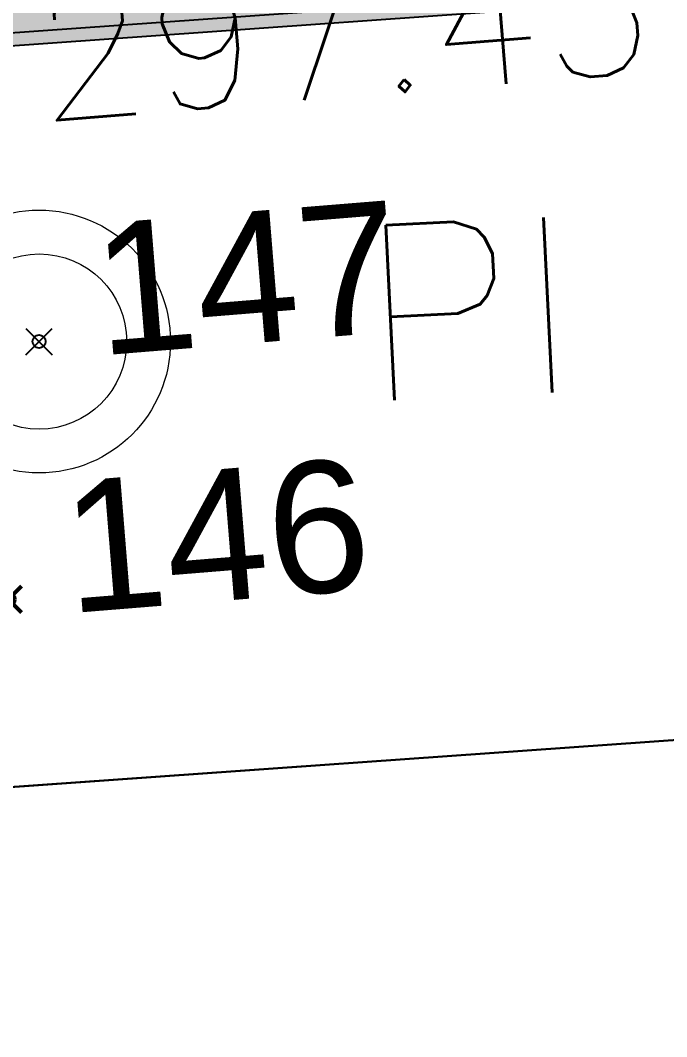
# Model space of a CAD drawing. Header units: metres. Extents: x 1851758 to 1852050, y 5187822 to 5188223.
# Drawn here: x 1851974.439 to 1851975.915, y 5187885.458 to 5187887.777 of the extents above; entities that cross this region are included whole.
import ezdxf
from ezdxf.enums import TextEntityAlignment as Align

# ---------------------------------------------------------------- set-up
doc = ezdxf.new("R2010")
doc.units = ezdxf.units.M
doc.header["$LTSCALE"] = 2.5
doc.header["$PDMODE"] = 35
doc.header["$PDSIZE"] = 0.03
doc.linetypes.add('L18', pattern=[0.6, 0.4, -0.2])
doc.linetypes.add('L5', pattern=[1.15, 0.8, -0.175, 0, -0.175])
doc.layers.get('0').update_dxf_attribs({"linetype": 'CONTINUOUS', "lineweight": 30})
for name, color, linetype, lineweight in [('EAU', 4, 'CONTINUOUS', 5), ('EAU_TXT', 4, 'CONTINUOUS', 5), ('PAR', 11, 'L5', 30), ('PAR_ALIGNT', 1, 'L18', 30), ('PRO_DEMOL_P', 7, 'CONTINUOUS', 50), ('PRO_PAR_SURF', 157, 'CONTINUOUS', 20), ('Z', 7, 'CONTINUOUS', 9)]:
    doc.layers.add(name, color=color, linetype=linetype, lineweight=lineweight)
for name, color, linetype, plot in [('N', 1, 'CONTINUOUS', False), ('NCACHE', 7, 'CONTINUOUS', False), ('PCACHE', 7, 'CONTINUOUS', False), ('PRO_PAR_CONT_DA', 40, 'CONTINUOUS', False)]:
    doc.layers.add(name, color=color, linetype=linetype, plot=plot)
doc.layers.add('PRO_VOI_PLANCHETTES', color=232, linetype='CONTINUOUS')
doc.styles.add('SIMPLEX', font='SIMPLEX.SHX', dxfattribs={"oblique": 27})
doc.styles.get("Standard").update_dxf_attribs({"font": 'arial.ttf'})

# ---------------------------------------------------------------- blocks, each defined once
blk = doc.blocks.new('TCPOINT')
blk.add_point((0, 0))
at = {"layer": 'N'}
blk.add_attdef('MAT', (0.2, 0.2), '', height=0.34, dxfattribs=at)
at = {"layer": 'Z', "style": 'SIMPLEX'}
blk.add_attdef('ALT', (0.2, -0.54), '', height=0.34, dxfattribs=at)
blk = doc.blocks.new('*U60')
at = {"layer": 'EAU'}
for radius in [0.3, 0.2]:
    blk.add_circle((0, 0), radius, dxfattribs=at)
at = {"layer": 'EAU_TXT', "style": 'SIMPLEX'}
blk.add_text('PI', height=0.4, rotation=2.8244, dxfattribs=at).set_placement((0.7432, -0.1373))

msp = doc.modelspace()

# ---------------------------------------------------------------- hatches: boundary and pattern name
at = {"layer": 'PRO_VOI_PLANCHETTES'}
h = msp.add_hatch(color=256, dxfattribs=at)
h.dxf.hatch_style = 1
h.paths.add_polyline_path([(1851940.1879, 5187882.4082), (1851939.9802, 5187885.2996), (1851978.2394, 5187888.0205), (1851979.7067, 5187892.0169), (1851978.5984, 5187910.5764), (1851978.6283, 5187910.5785), (1851979.737, 5187892.0125), (1851978.2609, 5187887.9919), (1851940.0123, 5187885.2718), (1851940.2178, 5187882.4106)])

# ---------------------------------------------------------------- linework, layer by layer
at = {"layer": 'PAR', "flags": 128}
msp.add_lwpolyline([(1851757.77, 5187868.487), (1851833.6918, 5187875.6402), (1851863.5824, 5187878.1707), (1851981.4866, 5187886.528), (1851987.4718, 5187886.9522), (1852004.3774, 5187888.6518), (1852028.9496, 5187890.8198)], dxfattribs=at)
at = {"layer": 'PAR_ALIGNT', "ltscale": 2.5, "const_width": 0.25, "flags": 128}
msp.add_lwpolyline([(1851863.4796, 5187879.0507), (1851981.3715, 5187888.4018)], dxfattribs=at)
msp.add_lwpolyline([(1851863.4796, 5187879.0507), (1851981.3715, 5187888.4018)], dxfattribs=at)
at = {"layer": 'PRO_PAR_CONT_DA', "flags": 128}
msp.add_lwpolyline([(1851863.5824, 5187878.1707), (1851981.4866, 5187886.528), (1851981.3715, 5187888.4018), (1851863.4796, 5187879.0507)], close=True, dxfattribs=at)
at = {"layer": 'PRO_PAR_SURF', "flags": 128}
for points in [[(1851977.7933, 5187946.6346), (1851981.4866, 5187886.528), (1851863.5824, 5187878.1707), (1851856.5917, 5187937.9836), (1851927.7207, 5187943.0606)], [(1851979.4592, 5187919.5236), (1851978.1813, 5187918.0657), (1851896.9596, 5187912.2309), (1851896.7804, 5187914.7245), (1851884.8113, 5187913.8647), (1851885.6711, 5187901.8955), (1851897.6403, 5187902.7554), (1851899.2249, 5187880.6971), (1851981.4866, 5187886.528)]]:
    msp.add_lwpolyline(points, close=True, dxfattribs=at)
at = {"layer": 'PRO_VOI_PLANCHETTES', "flags": 128}
msp.add_lwpolyline([(1851940.1879, 5187882.4082), (1851939.9802, 5187885.2996), (1851978.2394, 5187888.0205), (1851979.7067, 5187892.0169), (1851978.5984, 5187910.5764), (1851978.6283, 5187910.5785), (1851979.737, 5187892.0125), (1851978.2609, 5187887.9919), (1851940.0123, 5187885.2718), (1851940.2178, 5187882.4106)], close=True, dxfattribs=at)

# ---------------------------------------------------------------- block references
at = {"layer": 'EAU'}
msp.add_blockref('*U60', (1851974.4822, 5187887.044), dxfattribs=at)
at = {"layer": 'PCACHE'}
ref = msp.add_blockref('TCPOINT', (1851974.4822, 5187887.044), dxfattribs=dict(at, rotation=301.9002445867005))
ref.add_attrib('MAT', '147', (1851974.6199, 5187887.012), dxfattribs={"layer": 'NCACHE', "height": 0.3, "rotation": 4.6408})
at = {"layer": 'PRO_DEMOL_P'}
ref = msp.add_blockref('TCPOINT', (1851974.4927, 5187887.9829, 297.45), dxfattribs=dict(at, rotation=301.9002445867005))
ref.add_attrib('MAT', '148', (1851974.6304, 5187887.9508, 297.45), dxfattribs={"layer": 'N', "height": 0.3, "rotation": 4.6408})
ref.add_attrib('ALT', '297.45', dxfattribs={"layer": 'Z', "height": 0.3, "rotation": 4.6408, "style": 'SIMPLEX'}).set_placement((1851974.4606, 5187887.8451, 297.45), align=Align.TOP_LEFT)
ref = msp.add_blockref('TCPOINT', (1851974.4121, 5187886.4558, 297.88), dxfattribs=dict(at, rotation=301.9002445867005))
ref.add_attrib('MAT', '146', (1851974.5498, 5187886.4237, 297.88), dxfattribs={"layer": 'N', "height": 0.3, "rotation": 4.6408})
ref.add_attrib('ALT', '297.88', dxfattribs={"layer": 'Z', "height": 0.3, "rotation": 14.043, "style": 'SIMPLEX'}).set_placement((1851972.8714, 5187885.9787, 297.88), align=Align.TOP_LEFT)

doc.saveas('drawing.dxf')
